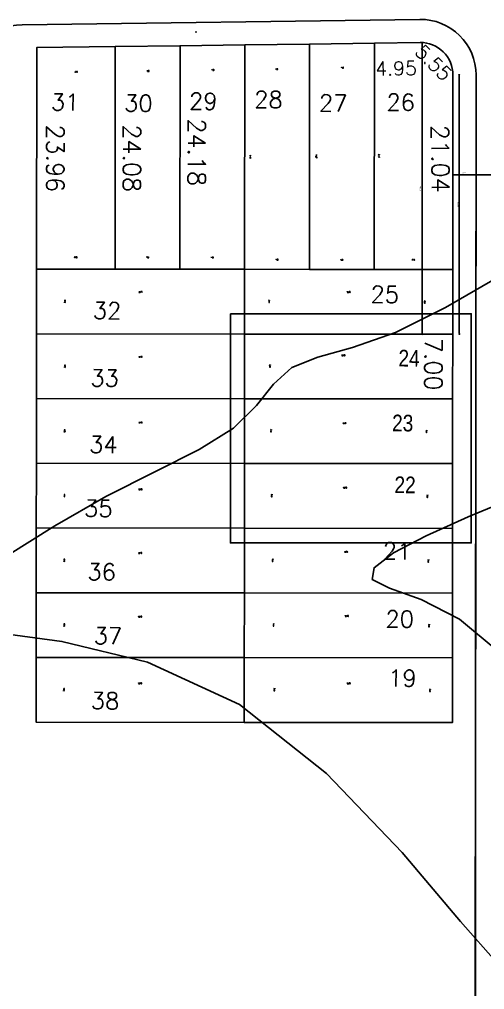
# Model space of a CAD drawing. Header units: millimetres. Extents: x -6300 to 1991, y -4770 to 4545.
# Drawn here: x 1791.9 to 1842.2, y 25.4 to 130.4 of the extents above; entities that cross this region are included whole.
import ezdxf
from ezdxf.enums import TextEntityAlignment as Align

# ---------------------------------------------------------------- set-up
doc = ezdxf.new("R2010")
doc.units = ezdxf.units.MM
doc.header["$LTSCALE"] = 20
doc.header["$MEASUREMENT"] = 0
doc.linetypes.add('CONTINUO', pattern=[0])
doc.layers.get('DEFPOINTS').update_dxf_attribs({"linetype": 'CONTINUOUS'})
for name, color, linetype in [('AGT CI', 252, 'CONTINUOUS'), ('Calçada', 1, 'CONTINUOUS'), ('COTA', 7, 'CONTINUOUS'), ('Lotes', 2, 'CONTINUOUS'), ('Numero de lotes', 5, 'CONTINUOUS'), ('WAYPOINTS2', 7, 'CONTINUOUS')]:
    doc.layers.add(name, color=color, linetype=linetype)
doc.layers.add('E-Pen-C', color=4, linetype='CONTINUOUS', lineweight=15)
doc.layers.add('E-Pen-G', color=3, linetype='CONTINUOUS', lineweight=30)
doc.styles.add('arcad1', font='romans.shx')
doc.styles.add('F2', font='ARIALN.TTF')
doc.styles.add('ROMANS', font='romans.shx', dxfattribs={"height": 0.1})
doc.dimstyles.new('BOLA100', dxfattribs={"dimscale": 0, "dimtxt": 1.9, "dimasz": 0.18, "dimexe": 0.18, "dimexo": 0.063, "dimgap": 0, "dimtad": 1, "dimzin": 4, "dimdsep": 46, "dimtxsty": 'ROMANS', "dimcen": 0.09, "dimse1": 1, "dimse2": 1, "dimsd1": 1, "dimsd2": 1, "dimclrt": 256, "dimaunit": 1, "dimadec": 4, "dimazin": 0, "dimtfac": 1.2, "dimtix": 1, "dimtmove": 2, "dimatfit": 3, "dimfxl": 1, "dimtvp": 2, "dimtolj": 1, "dimtzin": 4, "dimarcsym": 0})
doc.dimstyles.new('DIMENSION-1', dxfattribs={"dimtxt": 0.145, "dimasz": 0.07, "dimexe": 1, "dimexo": 0, "dimgap": 0.12, "dimtad": 1, "dimzin": 7, "dimdsep": 46, "dimtxsty": 'F2', "dimblk1": 'TRACO', "dimblk2": 'TRACO', "dimsah": 1, "dimcen": 1, "dimse1": 1, "dimse2": 1, "dimclrd": 4, "dimclre": 256, "dimclrt": 4, "dimadec": 8, "dimazin": 0, "dimtfac": 1, "dimtix": 1, "dimtmove": 2, "dimatfit": 3, "dimldrblk": 'TRACO', "dimfxl": 1, "dimtolj": 1, "dimtzin": 0, "dimarcsym": 0})

# ---------------------------------------------------------------- blocks, each defined once
blk = doc.blocks.new('*D228')
at = {"layer": 'DEFPOINTS', "color": 0}
for p in [(1823.29, 127.72), (1830.29, 127.72), (1830.33, 125.15)]:
    blk.add_point(p, dxfattribs=at)
at = {"layer": 'COTA', "insert": (1826.83, 125.16), "char_height": 0.1, "attachment_point": 5, "rotation": 0.7653, "style": 'ROMANS'}
blk.add_mtext('\\A1;7.00', dxfattribs=at)
blk = doc.blocks.new('*D229')
at = {"layer": 'DEFPOINTS', "color": 0}
for p in [(1816.19, 128.1), (1823.19, 128.1), (1823.23, 125)]:
    blk.add_point(p, dxfattribs=at)
at = {"layer": 'COTA', "insert": (1819.73, 125), "char_height": 0.1, "attachment_point": 5, "rotation": 0.7653, "style": 'ROMANS'}
blk.add_mtext('\\A1;7.00', dxfattribs=at)
blk = doc.blocks.new('*D230')
at = {"layer": 'DEFPOINTS', "color": 0}
for p in [(1814, 127.62), (1813.98, 103.34), (1816.98, 103.38)]:
    blk.add_point(p, dxfattribs=at)
at = {"layer": 'COTA', "insert": (1816.87, 115.52), "char_height": 0.1, "attachment_point": 5, "rotation": 270.7653, "style": 'ROMANS'}
blk.add_mtext('\\A1;24.27', dxfattribs=at)
blk = doc.blocks.new('*D231')
at = {"layer": 'DEFPOINTS', "color": 0}
for p in [(1821, 127.71), (1820.98, 103.34), (1824.13, 103.38)]:
    blk.add_point(p, dxfattribs=at)
at = {"layer": 'COTA', "insert": (1824.02, 115.57), "char_height": 0.1, "attachment_point": 5, "rotation": 270.7653, "style": 'ROMANS'}
blk.add_mtext('\\A1;24.37', dxfattribs=at)
blk = doc.blocks.new('*D232')
at = {"layer": 'DEFPOINTS', "color": 0}
for p in [(1828, 127.81), (1827.98, 103.33), (1830.91, 103.37)]:
    blk.add_point(p, dxfattribs=at)
at = {"layer": 'COTA', "insert": (1830.8, 115.61), "char_height": 0.1, "attachment_point": 5, "rotation": 270.7653, "style": 'ROMANS'}
blk.add_mtext('\\A1;24.47', dxfattribs=at)
blk = doc.blocks.new('*D233')
at = {"layer": 'DEFPOINTS', "color": 0}
for p in [(1836.59, 103.32), (1835.74, 96.31), (1836.59, 96.32)]:
    blk.add_point(p, dxfattribs=at)
at = {"layer": 'COTA', "insert": (1835.74, 99.81), "char_height": 0.1, "attachment_point": 5, "rotation": 270.7653, "style": 'ROMANS'}
blk.add_mtext('\\A1;7.00', dxfattribs=at)
blk = doc.blocks.new('*D234')
at = {"layer": 'DEFPOINTS', "color": 0}
for p in [(1836.58, 89.32), (1835.93, 82.32), (1836.57, 82.32)]:
    blk.add_point(p, dxfattribs=at)
at = {"layer": 'COTA', "insert": (1835.93, 85.82), "char_height": 0.1, "attachment_point": 5, "rotation": 270.7653, "style": 'ROMANS'}
blk.add_mtext('\\A1;7.00', dxfattribs=at)
blk = doc.blocks.new('*D235')
at = {"layer": 'DEFPOINTS', "color": 0}
for p in [(1836.57, 82.32), (1836.02, 75.32), (1836.57, 75.32)]:
    blk.add_point(p, dxfattribs=at)
at = {"layer": 'COTA', "insert": (1836.02, 78.82), "char_height": 0.1, "attachment_point": 5, "rotation": 270.7653, "style": 'ROMANS'}
blk.add_mtext('\\A1;7.00', dxfattribs=at)
blk = doc.blocks.new('*D236')
at = {"layer": 'DEFPOINTS', "color": 0}
for p in [(1836.57, 75.32), (1836.11, 68.32), (1836.56, 68.32)]:
    blk.add_point(p, dxfattribs=at)
at = {"layer": 'COTA', "insert": (1836.12, 71.82), "char_height": 0.1, "attachment_point": 5, "rotation": 270.7653, "style": 'ROMANS'}
blk.add_mtext('\\A1;7.00', dxfattribs=at)
blk = doc.blocks.new('*D237')
at = {"layer": 'DEFPOINTS', "color": 0}
for p in [(1836.56, 68.32), (1836.21, 61.32), (1836.55, 61.32)]:
    blk.add_point(p, dxfattribs=at)
at = {"layer": 'COTA', "insert": (1836.21, 64.82), "char_height": 0.1, "attachment_point": 5, "rotation": 270.7653, "style": 'ROMANS'}
blk.add_mtext('\\A1;7.00', dxfattribs=at)
blk = doc.blocks.new('*D238')
at = {"layer": 'DEFPOINTS', "color": 0}
for p in [(1836.55, 61.32), (1836.3, 54.32), (1836.55, 54.32)]:
    blk.add_point(p, dxfattribs=at)
at = {"layer": 'COTA', "insert": (1836.3, 57.82), "char_height": 0.1, "attachment_point": 5, "rotation": 270.7653, "style": 'ROMANS'}
blk.add_mtext('\\A1;7.00', dxfattribs=at)
blk = doc.blocks.new('*D239')
at = {"layer": 'DEFPOINTS', "color": 0}
for p in [(1816.23, 61.25), (1838.73, 61.23), (1838.77, 58.67)]:
    blk.add_point(p, dxfattribs=at)
at = {"layer": 'COTA', "insert": (1827.52, 58.57), "char_height": 0.1, "attachment_point": 5, "rotation": 0.7653, "style": 'ROMANS'}
blk.add_mtext('\\A1;22.50', dxfattribs=at)
blk = doc.blocks.new('*D240')
at = {"layer": 'DEFPOINTS', "color": 0}
for p in [(1816.04, 68.53), (1838.54, 68.51), (1838.57, 65.95)]:
    blk.add_point(p, dxfattribs=at)
at = {"layer": 'COTA', "insert": (1827.32, 65.85), "char_height": 0.1, "attachment_point": 5, "rotation": 0.7653, "style": 'ROMANS'}
blk.add_mtext('\\A1;22.50', dxfattribs=at)
blk = doc.blocks.new('*D241')
at = {"layer": 'DEFPOINTS', "color": 0}
for p in [(1815.95, 75.48), (1838.45, 75.46), (1838.48, 72.9)]:
    blk.add_point(p, dxfattribs=at)
at = {"layer": 'COTA', "insert": (1827.23, 72.8), "char_height": 0.1, "attachment_point": 5, "rotation": 0.7653, "style": 'ROMANS'}
blk.add_mtext('\\A1;22.50', dxfattribs=at)
blk = doc.blocks.new('*D242')
at = {"layer": 'DEFPOINTS', "color": 0}
for p in [(1815.85, 82.41), (1838.35, 82.39), (1838.39, 79.83)]:
    blk.add_point(p, dxfattribs=at)
at = {"layer": 'COTA', "insert": (1827.14, 79.73), "char_height": 0.1, "attachment_point": 5, "rotation": 0.7653, "style": 'ROMANS'}
blk.add_mtext('\\A1;22.50', dxfattribs=at)
blk = doc.blocks.new('*D243')
at = {"layer": 'DEFPOINTS', "color": 0}
for p in [(1815.76, 89.38), (1838.26, 89.36), (1838.29, 86.81)]:
    blk.add_point(p, dxfattribs=at)
at = {"layer": 'COTA', "insert": (1827.05, 86.71), "char_height": 0.1, "attachment_point": 5, "rotation": 0.7653, "style": 'ROMANS'}
blk.add_mtext('\\A1;22.50', dxfattribs=at)
blk = doc.blocks.new('*D244')
at = {"layer": 'DEFPOINTS', "color": 0}
for p in [(1815.66, 96.73), (1838.16, 96.71), (1838.2, 94.15)]:
    blk.add_point(p, dxfattribs=at)
at = {"layer": 'COTA', "insert": (1826.95, 94.05), "char_height": 0.1, "attachment_point": 5, "rotation": 0.7653, "style": 'ROMANS'}
blk.add_mtext('\\A1;22.50', dxfattribs=at)
blk = doc.blocks.new('*D254')
at = {"layer": 'DEFPOINTS', "color": 0}
for p in [(1816.27, 103.35), (1816.27, 96.35), (1818.92, 96.39)]:
    blk.add_point(p, dxfattribs=at)
at = {"layer": 'COTA', "insert": (1818.92, 99.89), "char_height": 0.1, "attachment_point": 5, "rotation": 270.7653, "style": 'ROMANS'}
blk.add_mtext('\\A1;7.00', dxfattribs=at)
blk = doc.blocks.new('*D255')
at = {"layer": 'DEFPOINTS', "color": 0}
for p in [(1816.27, 96.35), (1816.26, 89.35), (1819.01, 89.39)]:
    blk.add_point(p, dxfattribs=at)
at = {"layer": 'COTA', "insert": (1819.01, 92.89), "char_height": 0.1, "attachment_point": 5, "rotation": 270.7653, "style": 'ROMANS'}
blk.add_mtext('\\A1;7.00', dxfattribs=at)
blk = doc.blocks.new('*D256')
at = {"layer": 'DEFPOINTS', "color": 0}
for p in [(1816.26, 89.35), (1816.25, 82.35), (1819.1, 82.39)]:
    blk.add_point(p, dxfattribs=at)
at = {"layer": 'COTA', "insert": (1819.11, 85.89), "char_height": 0.1, "attachment_point": 5, "rotation": 270.7653, "style": 'ROMANS'}
blk.add_mtext('\\A1;7.00', dxfattribs=at)
blk = doc.blocks.new('*D257')
at = {"layer": 'DEFPOINTS', "color": 0}
for p in [(1816.25, 82.35), (1816.25, 75.35), (1819.2, 75.39)]:
    blk.add_point(p, dxfattribs=at)
at = {"layer": 'COTA', "insert": (1819.2, 78.89), "char_height": 0.1, "attachment_point": 5, "rotation": 270.7653, "style": 'ROMANS'}
blk.add_mtext('\\A1;7.00', dxfattribs=at)
blk = doc.blocks.new('*D258')
at = {"layer": 'DEFPOINTS', "color": 0}
for p in [(1816.25, 75.35), (1816.24, 68.35), (1819.29, 68.39)]:
    blk.add_point(p, dxfattribs=at)
at = {"layer": 'COTA', "insert": (1819.29, 71.89), "char_height": 0.1, "attachment_point": 5, "rotation": 270.7653, "style": 'ROMANS'}
blk.add_mtext('\\A1;7.00', dxfattribs=at)
blk = doc.blocks.new('*D259')
at = {"layer": 'DEFPOINTS', "color": 0}
for p in [(1816.24, 68.35), (1816.23, 61.35), (1819.38, 61.4)]:
    blk.add_point(p, dxfattribs=at)
at = {"layer": 'COTA', "insert": (1819.39, 64.9), "char_height": 0.1, "attachment_point": 5, "rotation": 270.7653, "style": 'ROMANS'}
blk.add_mtext('\\A1;7.00', dxfattribs=at)
blk = doc.blocks.new('*D260')
at = {"layer": 'DEFPOINTS', "color": 0}
for p in [(1816.23, 61.35), (1816.23, 54.35), (1819.48, 54.4)]:
    blk.add_point(p, dxfattribs=at)
at = {"layer": 'COTA', "insert": (1819.48, 57.9), "char_height": 0.1, "attachment_point": 5, "rotation": 270.7653, "style": 'ROMANS'}
blk.add_mtext('\\A1;7.00', dxfattribs=at)
blk = doc.blocks.new('*D280')
at = {"layer": 'DEFPOINTS', "color": 0}
for p in [(1823.27, 104.34), (1816.27, 103.35), (1823.27, 103.35)]:
    blk.add_point(p, dxfattribs=at)
at = {"layer": 'COTA', "insert": (1819.77, 104.39), "char_height": 0.1, "attachment_point": 5, "rotation": 359.95, "style": 'ROMANS'}
blk.add_mtext('\\A1;7.00', dxfattribs=at)
blk = doc.blocks.new('*D281')
at = {"layer": 'DEFPOINTS', "color": 0}
for p in [(1830.27, 104.33), (1823.27, 103.35), (1830.27, 103.34)]:
    blk.add_point(p, dxfattribs=at)
at = {"layer": 'COTA', "insert": (1826.77, 104.38), "char_height": 0.1, "attachment_point": 5, "rotation": 359.95, "style": 'ROMANS'}
blk.add_mtext('\\A1;7.00', dxfattribs=at)
blk = doc.blocks.new('*D282')
at = {"layer": 'DEFPOINTS', "color": 0}
for p in [(1838.77, 104.32), (1830.27, 103.34), (1838.77, 103.33)]:
    blk.add_point(p, dxfattribs=at)
at = {"layer": 'COTA', "insert": (1834.52, 104.38), "char_height": 0.1, "attachment_point": 5, "rotation": 359.95, "style": 'ROMANS'}
blk.add_mtext('\\A1;8.50', dxfattribs=at)
blk = doc.blocks.new('*D302')
at = {"layer": 'DEFPOINTS', "color": 0}
for p in [(1802.27, 104.59), (1793.77, 103.37), (1802.27, 103.37)]:
    blk.add_point(p, dxfattribs=at)
at = {"layer": 'COTA', "insert": (1798.02, 104.64), "char_height": 0.1, "attachment_point": 5, "rotation": 359.95, "style": 'ROMANS'}
blk.add_mtext('\\A1;8.50', dxfattribs=at)
blk = doc.blocks.new('*D303')
at = {"layer": 'DEFPOINTS', "color": 0}
for p in [(1793.77, 103.37), (1816.27, 103.35), (1816.27, 100.85)]:
    blk.add_point(p, dxfattribs=at)
at = {"layer": 'COTA', "insert": (1805.02, 100.91), "char_height": 0.1, "attachment_point": 5, "rotation": 359.95, "style": 'ROMANS'}
blk.add_mtext('\\A1;22.50', dxfattribs=at)
blk = doc.blocks.new('*D304')
at = {"layer": 'DEFPOINTS', "color": 0}
for p in [(1793.77, 96.37), (1816.27, 96.35), (1816.26, 93.83)]:
    blk.add_point(p, dxfattribs=at)
at = {"layer": 'COTA', "insert": (1805.01, 93.89), "char_height": 0.1, "attachment_point": 5, "rotation": 359.95, "style": 'ROMANS'}
blk.add_mtext('\\A1;22.50', dxfattribs=at)
blk = doc.blocks.new('*D305')
at = {"layer": 'DEFPOINTS', "color": 0}
for p in [(1793.79, 127.33), (1802.29, 127.44), (1802.33, 124.72)]:
    blk.add_point(p, dxfattribs=at)
at = {"layer": 'COTA', "insert": (1798.08, 124.71), "char_height": 0.1, "attachment_point": 5, "rotation": 0.7653, "style": 'ROMANS'}
blk.add_mtext('\\A1;8.50', dxfattribs=at)
blk = doc.blocks.new('*D306')
at = {"layer": 'DEFPOINTS', "color": 0}
for p in [(1793.76, 89.37), (1816.26, 89.35), (1816.26, 86.72)]:
    blk.add_point(p, dxfattribs=at)
at = {"layer": 'COTA', "insert": (1805.01, 86.78), "char_height": 0.1, "attachment_point": 5, "rotation": 359.95, "style": 'ROMANS'}
blk.add_mtext('\\A1;22.50', dxfattribs=at)
blk = doc.blocks.new('*D307')
at = {"layer": 'DEFPOINTS', "color": 0}
for p in [(1793.75, 82.37), (1816.25, 82.35), (1816.25, 79.49)]:
    blk.add_point(p, dxfattribs=at)
at = {"layer": 'COTA', "insert": (1805, 79.55), "char_height": 0.1, "attachment_point": 5, "rotation": 359.95, "style": 'ROMANS'}
blk.add_mtext('\\A1;22.50', dxfattribs=at)
blk = doc.blocks.new('*D308')
at = {"layer": 'DEFPOINTS', "color": 0}
for p in [(1793.75, 75.37), (1816.25, 75.35), (1816.24, 72.62)]:
    blk.add_point(p, dxfattribs=at)
at = {"layer": 'COTA', "insert": (1804.99, 72.68), "char_height": 0.1, "attachment_point": 5, "rotation": 359.95, "style": 'ROMANS'}
blk.add_mtext('\\A1;22.50', dxfattribs=at)
blk = doc.blocks.new('*D309')
at = {"layer": 'DEFPOINTS', "color": 0}
for p in [(1793.74, 68.37), (1816.24, 68.35), (1816.24, 65.73)]:
    blk.add_point(p, dxfattribs=at)
at = {"layer": 'COTA', "insert": (1804.99, 65.79), "char_height": 0.1, "attachment_point": 5, "rotation": 359.95, "style": 'ROMANS'}
blk.add_mtext('\\A1;22.50', dxfattribs=at)
blk = doc.blocks.new('*D310')
at = {"layer": 'DEFPOINTS', "color": 0}
for p in [(1793.73, 61.37), (1816.23, 61.35), (1816.23, 58.52)]:
    blk.add_point(p, dxfattribs=at)
at = {"layer": 'COTA', "insert": (1804.98, 58.58), "char_height": 0.1, "attachment_point": 5, "rotation": 359.95, "style": 'ROMANS'}
blk.add_mtext('\\A1;22.50', dxfattribs=at)
blk = doc.blocks.new('*D311')
at = {"layer": 'DEFPOINTS', "color": 0}
for p in [(1793.73, 61.37), (1796.81, 61.37), (1793.73, 54.37)]:
    blk.add_point(p, dxfattribs=at)
at = {"layer": 'COTA', "insert": (1796.75, 57.87), "char_height": 0.1, "attachment_point": 5, "rotation": 89.8603, "style": 'ROMANS'}
blk.add_mtext('\\A1;7.00', dxfattribs=at)
blk = doc.blocks.new('*D312')
at = {"layer": 'DEFPOINTS', "color": 0}
for p in [(1793.74, 68.37), (1796.83, 68.37), (1793.73, 61.37)]:
    blk.add_point(p, dxfattribs=at)
at = {"layer": 'COTA', "insert": (1796.77, 64.87), "char_height": 0.1, "attachment_point": 5, "rotation": 89.8603, "style": 'ROMANS'}
blk.add_mtext('\\A1;7.00', dxfattribs=at)
blk = doc.blocks.new('*D313')
at = {"layer": 'DEFPOINTS', "color": 0}
for p in [(1793.75, 75.37), (1796.84, 75.37), (1793.74, 68.37)]:
    blk.add_point(p, dxfattribs=at)
at = {"layer": 'COTA', "insert": (1796.78, 71.87), "char_height": 0.1, "attachment_point": 5, "rotation": 89.8603, "style": 'ROMANS'}
blk.add_mtext('\\A1;7.00', dxfattribs=at)
blk = doc.blocks.new('*D314')
at = {"layer": 'DEFPOINTS', "color": 0}
for p in [(1793.75, 82.37), (1796.86, 82.37), (1793.75, 75.37)]:
    blk.add_point(p, dxfattribs=at)
at = {"layer": 'COTA', "insert": (1796.8, 78.87), "char_height": 0.1, "attachment_point": 5, "rotation": 89.8603, "style": 'ROMANS'}
blk.add_mtext('\\A1;7.00', dxfattribs=at)
blk = doc.blocks.new('*D315')
at = {"layer": 'DEFPOINTS', "color": 0}
for p in [(1793.76, 89.37), (1796.88, 89.37), (1793.75, 82.37)]:
    blk.add_point(p, dxfattribs=at)
at = {"layer": 'COTA', "insert": (1796.82, 85.87), "char_height": 0.1, "attachment_point": 5, "rotation": 89.8603, "style": 'ROMANS'}
blk.add_mtext('\\A1;7.00', dxfattribs=at)
blk = doc.blocks.new('*D316')
at = {"layer": 'DEFPOINTS', "color": 0}
for p in [(1793.77, 96.37), (1796.89, 96.37), (1793.76, 89.37)]:
    blk.add_point(p, dxfattribs=at)
at = {"layer": 'COTA', "insert": (1796.84, 92.87), "char_height": 0.1, "attachment_point": 5, "rotation": 89.8603, "style": 'ROMANS'}
blk.add_mtext('\\A1;7.00', dxfattribs=at)
blk = doc.blocks.new('*D317')
at = {"layer": 'DEFPOINTS', "color": 0}
for p in [(1793.77, 103.37), (1796.91, 103.37), (1793.77, 96.37)]:
    blk.add_point(p, dxfattribs=at)
at = {"layer": 'COTA', "insert": (1796.85, 99.87), "char_height": 0.1, "attachment_point": 5, "rotation": 89.8603, "style": 'ROMANS'}
blk.add_mtext('\\A1;7.00', dxfattribs=at)
blk = doc.blocks.new('*D318')
at = {"layer": 'DEFPOINTS', "color": 0}
for p in [(1809.27, 104.58), (1802.27, 103.37), (1809.27, 103.36)]:
    blk.add_point(p, dxfattribs=at)
at = {"layer": 'COTA', "insert": (1805.77, 104.64), "char_height": 0.1, "attachment_point": 5, "rotation": 359.95, "style": 'ROMANS'}
blk.add_mtext('\\A1;7.00', dxfattribs=at)
blk = doc.blocks.new('*D319')
at = {"layer": 'DEFPOINTS', "color": 0}
for p in [(1816.27, 104.58), (1809.27, 103.36), (1816.27, 103.35)]:
    blk.add_point(p, dxfattribs=at)
at = {"layer": 'COTA', "insert": (1812.77, 104.63), "char_height": 0.1, "attachment_point": 5, "rotation": 359.95, "style": 'ROMANS'}
blk.add_mtext('\\A1;7.00', dxfattribs=at)
blk = doc.blocks.new('*D320')
at = {"layer": 'DEFPOINTS', "color": 0}
for p in [(1802.29, 127.44), (1809.29, 127.54), (1809.33, 124.81)]:
    blk.add_point(p, dxfattribs=at)
at = {"layer": 'COTA', "insert": (1805.83, 124.81), "char_height": 0.1, "attachment_point": 5, "rotation": 0.7653, "style": 'ROMANS'}
blk.add_mtext('\\A1;7.00', dxfattribs=at)
blk = doc.blocks.new('*D321')
at = {"layer": 'DEFPOINTS', "color": 0}
for p in [(1809.29, 127.54), (1816.29, 127.63), (1816.33, 124.9)]:
    blk.add_point(p, dxfattribs=at)
at = {"layer": 'COTA', "insert": (1812.83, 124.91), "char_height": 0.1, "attachment_point": 5, "rotation": 0.7653, "style": 'ROMANS'}
blk.add_mtext('\\A1;7.00', dxfattribs=at)
blk = doc.blocks.new('*D327')
at = {"layer": 'DEFPOINTS', "color": 0}
for p in [(1816.27, 103.35, 51.85), (1838.77, 103.33, 51.85), (1838.77, 100.83)]:
    blk.add_point(p, dxfattribs=at)
at = {"layer": 'COTA', "insert": (1827.52, 100.89), "char_height": 0.1, "attachment_point": 5, "rotation": 359.95, "style": 'ROMANS'}
blk.add_mtext('\\A1;22.50', dxfattribs=at)
blk = doc.blocks.new('TRACO')
at = {"layer": 'E-Pen-C'}
for p, q in [((-1, 0), (1, 0)), ((0, 1), (0, -1))]:
    blk.add_line(p, q, dxfattribs=at)
at = {"layer": 'E-Pen-G'}
blk.add_line((-0.4, -0.4), (0.4, 0.4), dxfattribs=at)
blk = doc.blocks.new('*D335')
at = {"layer": 'COTA', "color": 4, "linetype": 'Continuous', "lineweight": -2}
blk.add_line((1839.48, 96.4), (1839.48, 124.31), dxfattribs=at)
at = {"layer": 'DEFPOINTS', "color": 0, "linetype": 'Continuous'}
for p in [(1838.79, 124.38), (1839.48, 124.38), (1838.77, 96.33)]:
    blk.add_point(p, dxfattribs=at)
at = {"layer": 'COTA', "color": 4, "linetype": 'Continuous', "lineweight": -2, "xscale": 0.07, "yscale": 0.07, "zscale": 0.07}
for p, rotation in [((1839.48, 124.38), 90), ((1839.48, 96.33), 270)]:
    blk.add_blockref('TRACO', p, dxfattribs=dict(at, rotation=rotation))
at = {"layer": 'COTA', "color": 4, "linetype": 'Continuous', "insert": (1839.29, 110.36), "char_height": 0.145, "attachment_point": 5, "rotation": 90, "style": 'F2'}
blk.add_mtext('\\A1;28.05', dxfattribs=at)
blk = doc.blocks.new('*D336')
at = {"layer": 'COTA', "color": 4, "linetype": 'Continuous', "lineweight": -2}
blk.add_line((1835.47, 96.4), (1835.47, 127.76), dxfattribs=at)
at = {"layer": 'DEFPOINTS', "color": 0, "linetype": 'Continuous'}
for p in [(1835.47, 127.83), (1835.59, 127.83), (1838.77, 96.33)]:
    blk.add_point(p, dxfattribs=at)
at = {"layer": 'COTA', "color": 4, "linetype": 'Continuous', "lineweight": -2, "xscale": 0.07, "yscale": 0.07, "zscale": 0.07}
for p, rotation in [((1835.47, 127.83), 90), ((1835.47, 96.33), 270)]:
    blk.add_blockref('TRACO', p, dxfattribs=dict(at, rotation=rotation))
at = {"layer": 'COTA', "color": 4, "linetype": 'Continuous', "insert": (1835.27, 112.08), "char_height": 0.145, "attachment_point": 5, "rotation": 90, "style": 'F2'}
blk.add_mtext('\\A1;31.50', dxfattribs=at)
blk = doc.blocks.new('*D337')
at = {"layer": 'COTA', "color": 4, "linetype": 'Continuous', "lineweight": -2}
blk.add_line((1838.85, 113.56), (1841.21, 113.56), dxfattribs=at)
at = {"layer": 'DEFPOINTS', "color": 0, "linetype": 'Continuous'}
for p in [(1838.78, 114.48), (1841.28, 114.48), (1841.28, 113.56)]:
    blk.add_point(p, dxfattribs=at)
at = {"layer": 'COTA', "color": 4, "linetype": 'Continuous', "lineweight": -2, "xscale": 0.07, "yscale": 0.07, "zscale": 0.07, "rotation": 180}
blk.add_blockref('TRACO', (1838.78, 113.56), dxfattribs=at)
at = {"layer": 'COTA', "color": 4, "linetype": 'Continuous', "lineweight": -2, "xscale": 0.07, "yscale": 0.07, "zscale": 0.07}
blk.add_blockref('TRACO', (1841.28, 113.56), dxfattribs=at)
at = {"layer": 'COTA', "color": 4, "linetype": 'Continuous', "insert": (1840.03, 113.76), "char_height": 0.145, "attachment_point": 5, "style": 'F2'}
blk.add_mtext('\\A1;2.50', dxfattribs=at)
blk = doc.blocks.new('*D338')
at = {"layer": 'COTA', "color": 4, "linetype": 'Continuous', "lineweight": -2}
blk.add_line((1841.35, 113.56), (1848.41, 113.56), dxfattribs=at)
at = {"layer": 'DEFPOINTS', "color": 0, "linetype": 'Continuous'}
for p in [(1841.28, 114.48), (1848.48, 113.56), (1848.48, 113.38)]:
    blk.add_point(p, dxfattribs=at)
at = {"layer": 'COTA', "color": 4, "linetype": 'Continuous', "lineweight": -2, "xscale": 0.07, "yscale": 0.07, "zscale": 0.07, "rotation": 180}
blk.add_blockref('TRACO', (1841.28, 113.56), dxfattribs=at)
at = {"layer": 'COTA', "color": 4, "linetype": 'Continuous', "lineweight": -2, "xscale": 0.07, "yscale": 0.07, "zscale": 0.07}
blk.add_blockref('TRACO', (1848.48, 113.56), dxfattribs=at)
at = {"layer": 'COTA', "color": 4, "linetype": 'Continuous', "insert": (1844.88, 113.76), "char_height": 0.145, "attachment_point": 5, "style": 'F2'}
blk.add_mtext('\\A1;7.20', dxfattribs=at)

msp = doc.modelspace()

# ---------------------------------------------------------------- linework, layer by layer
at = {"layer": 'AGT CI', "color": 7}
for points in [[(1843.531, 102.428), (1837.992, 99.218), (1832.574, 96.52), (1827.927, 94.891), (1824.193, 93.865), (1821.389, 92.72), (1819.395, 90.914), (1817.554, 88.62), (1815.075, 86.189), (1811.366, 83.869), (1806.632, 81.493), (1801.277, 78.79), (1795.745, 75.622), (1790.65, 72.385)], [(1845.485, 78.668), (1840.426, 76.579), (1835.886, 74.543), (1832.351, 72.677), (1830.261, 71.072), (1830.049, 69.815), (1831.942, 68.861), (1835.354, 67.655), (1839.5, 65.512), (1843.794, 61.946)], [(1789.3, 64.077), (1796.52, 63.107), (1805.775, 60.856), (1815.721, 56.265), (1825.138, 48.83), (1833.303, 40.257), (1839.616, 32.806), (1843.693, 28.182)]]:
    msp.add_lwpolyline(points, dxfattribs=at)
at = {"layer": 'Calçada', "color": 7, "lineweight": -3}
for p, q in [((1835.209, 130.383), (1792.209, 129.809)), ((1835.209, 130.383), (1792.209, 129.809)), ((1841.181, 0.063), (1841.29, 124.378)), ((1841.181, 0.063), (1841.29, 124.378))]:
    msp.add_line(p, q, dxfattribs=at)
msp.add_lwpolyline([(1841.29, 124.378, 0.4183874), (1835.209, 130.383), (1792.209, 129.809, 0.410052), (1786.289, 123.814), (1786.205, 27.033, -0.1656015), (1783.704, 19.711), (1751.034, -22.618, 0.4142136), (1752.117, -31.034), (1790.116, -60.361, 0.4142136), (1798.532, -59.278), (1838.681, -7.259, 0.1656015), (1841.181, 0.063)], format="xyb", close=True, dxfattribs=at)
msp.add_lwpolyline([(1841.29, 124.378, 0.4183874), (1835.209, 130.383), (1792.209, 129.809, 0.410052), (1786.289, 123.814), (1786.205, 27.033, -0.1656015), (1783.704, 19.711), (1751.034, -22.618, 0.4142136), (1752.117, -31.034), (1790.116, -60.361, 0.4142136), (1798.532, -59.278), (1838.681, -7.259, 0.1656015), (1841.181, 0.063)], format="xyb", close=True, dxfattribs=at)
at = {"layer": 'COTA', "color": 1, "linetype": 'Continuous'}
msp.add_lwpolyline([(1814.739, 98.544), (1840.779, 98.544), (1840.779, 73.765), (1814.739, 73.765)], close=True, dxfattribs=at)
at = {"layer": 'Lotes', "color": 7, "linetype": 'CONTINUO', "lineweight": -3}
for p, q in [((1793.792, 127.329), (1802.292, 127.443)), ((1802.292, 127.443), (1802.271, 103.365)), ((1802.271, 103.365), (1802.292, 127.443)), ((1809.292, 127.536), (1802.292, 127.443)), ((1809.271, 103.359), (1809.292, 127.536)), ((1809.292, 127.536), (1809.271, 103.359)), ((1816.292, 127.63), (1809.292, 127.536)), ((1816.271, 103.353), (1816.292, 127.63)), ((1816.292, 127.63), (1816.271, 103.353)), ((1823.293, 127.723), (1816.292, 127.63)), ((1823.271, 103.347), (1823.293, 127.723)), ((1823.293, 127.723), (1823.271, 103.347)), ((1830.293, 127.817), (1823.293, 127.723)), ((1830.271, 103.341), (1830.293, 127.817)), ((1830.293, 127.817), (1830.271, 103.341)), ((1835.243, 127.883), (1830.293, 127.817)), ((1838.771, 103.333), (1838.79, 124.38)), ((1793.771, 103.373), (1802.271, 103.365)), ((1816.271, 103.353), (1793.771, 103.373)), ((1802.271, 103.365), (1809.271, 103.359)), ((1809.271, 103.359), (1816.271, 103.353)), ((1816.271, 103.353), (1816.265, 96.353)), ((1816.265, 96.353), (1816.271, 103.353)), ((1816.271, 103.353), (1823.271, 103.347)), ((1838.771, 103.333), (1816.271, 103.353)), ((1823.271, 103.347), (1830.271, 103.341)), ((1830.271, 103.341), (1838.771, 103.333)), ((1838.765, 96.333), (1838.771, 103.333)), ((1793.765, 96.373), (1816.265, 96.353)), ((1816.265, 96.353), (1793.765, 96.373)), ((1816.265, 96.353), (1816.259, 89.353)), ((1816.259, 89.353), (1816.265, 96.353)), ((1838.765, 96.333), (1816.265, 96.353)), ((1816.265, 96.353), (1838.765, 96.333)), ((1838.759, 89.333), (1838.765, 96.333)), ((1793.759, 89.373), (1816.259, 89.353)), ((1816.259, 89.353), (1793.759, 89.373)), ((1816.259, 89.353), (1816.253, 82.353)), ((1816.253, 82.353), (1816.259, 89.353)), ((1838.759, 89.333), (1816.259, 89.353)), ((1816.259, 89.353), (1838.759, 89.333)), ((1838.753, 82.333), (1838.759, 89.333)), ((1793.753, 82.373), (1816.253, 82.353)), ((1816.253, 82.353), (1793.753, 82.373)), ((1816.253, 82.353), (1816.247, 75.353)), ((1816.247, 75.353), (1816.253, 82.353)), ((1838.753, 82.333), (1816.253, 82.353)), ((1816.253, 82.353), (1838.753, 82.333)), ((1838.747, 75.333), (1838.753, 82.333)), ((1793.747, 75.373), (1816.247, 75.353)), ((1816.247, 75.353), (1793.747, 75.373)), ((1816.247, 75.353), (1816.241, 68.353)), ((1816.241, 68.353), (1816.247, 75.353)), ((1838.747, 75.333), (1816.247, 75.353)), ((1816.247, 75.353), (1838.747, 75.333)), ((1838.741, 68.333), (1838.747, 75.333)), ((1793.741, 68.373), (1816.241, 68.353)), ((1816.241, 68.353), (1793.741, 68.373)), ((1816.241, 68.353), (1816.235, 61.353)), ((1816.235, 61.353), (1816.241, 68.353)), ((1838.741, 68.333), (1816.241, 68.353)), ((1816.241, 68.353), (1838.741, 68.333)), ((1838.735, 61.333), (1838.741, 68.333)), ((1793.735, 61.373), (1816.235, 61.353)), ((1816.235, 61.353), (1793.735, 61.373)), ((1816.235, 61.353), (1816.228, 54.353)), ((1816.228, 54.353), (1816.235, 61.353)), ((1838.735, 61.333), (1816.235, 61.353)), ((1816.235, 61.353), (1838.735, 61.333)), ((1838.728, 54.333), (1838.735, 61.333))]:
    msp.add_line(p, q, dxfattribs=at)
at = {"layer": 'Lotes', "color": 7}
for p, q in [((1802.271, 103.365), (1802.292, 127.443)), ((1802.292, 127.443), (1802.271, 103.365)), ((1809.292, 127.536), (1802.292, 127.443)), ((1809.271, 103.359), (1809.292, 127.536)), ((1802.271, 103.365), (1793.771, 103.373)), ((1793.771, 103.373), (1802.271, 103.365)), ((1809.271, 103.359), (1802.271, 103.365)), ((1802.271, 103.365), (1809.271, 103.359)), ((1816.271, 103.353), (1809.271, 103.359)), ((1816.265, 96.353), (1816.271, 103.353)), ((1816.265, 96.353), (1793.765, 96.373)), ((1793.765, 96.373), (1816.265, 96.353)), ((1816.259, 89.353), (1816.265, 96.353)), ((1793.759, 89.373), (1816.259, 89.353)), ((1816.259, 89.353), (1793.759, 89.373)), ((1816.253, 82.353), (1816.259, 89.353)), ((1816.253, 82.353), (1793.753, 82.373)), ((1793.753, 82.373), (1816.253, 82.353)), ((1816.247, 75.353), (1816.253, 82.353)), ((1793.747, 75.373), (1816.247, 75.353)), ((1816.247, 75.353), (1793.747, 75.373)), ((1816.241, 68.353), (1816.247, 75.353)), ((1793.741, 68.373), (1816.241, 68.353)), ((1816.241, 68.353), (1793.741, 68.373)), ((1816.235, 61.353), (1816.241, 68.353)), ((1816.235, 61.353), (1793.735, 61.373)), ((1793.735, 61.373), (1816.235, 61.353)), ((1816.228, 54.353), (1816.235, 61.353))]:
    msp.add_line(p, q, dxfattribs=at)
at = {"layer": 'Lotes', "color": 7, "lineweight": -3}
for p, q in [((1802.271, 103.365), (1802.292, 127.443)), ((1809.271, 103.359), (1809.292, 127.536)), ((1823.271, 103.347), (1823.293, 127.723)), ((1830.271, 103.341), (1830.293, 127.817)), ((1793.771, 103.373), (1838.771, 103.333)), ((1793.765, 96.373), (1838.765, 96.333)), ((1793.759, 89.373), (1838.759, 89.333)), ((1793.753, 82.373), (1838.753, 82.333)), ((1793.747, 75.373), (1838.747, 75.333)), ((1793.741, 68.373), (1838.741, 68.333)), ((1793.735, 61.373), (1838.735, 61.333))]:
    msp.add_line(p, q, dxfattribs=at)
at = {"layer": 'Lotes', "color": 7}
for points in [[(1802.292, 127.443), (1793.792, 127.329), (1793.771, 103.373), (1802.271, 103.365)], [(1802.292, 127.443), (1793.792, 127.329), (1793.771, 103.373), (1802.271, 103.365)], [(1809.292, 127.536), (1802.292, 127.443), (1802.271, 103.365), (1809.271, 103.359)], [(1809.292, 127.536), (1802.292, 127.443), (1802.271, 103.365), (1809.271, 103.359)], [(1816.292, 127.63), (1809.292, 127.536), (1809.271, 103.359), (1816.271, 103.353)], [(1816.292, 127.63), (1809.292, 127.536), (1809.271, 103.359), (1816.271, 103.353)], [(1809.292, 127.536), (1809.271, 103.359), (1816.271, 103.353), (1816.292, 127.63)], [(1816.292, 127.63), (1816.271, 103.353), (1823.271, 103.347), (1823.293, 127.723)], [(1823.293, 127.723), (1823.271, 103.347), (1830.271, 103.341), (1830.293, 127.817)], [(1793.771, 103.373), (1793.765, 96.373), (1816.265, 96.353), (1816.271, 103.353)], [(1793.771, 103.373), (1793.765, 96.373), (1816.265, 96.353), (1816.271, 103.353)], [(1816.271, 103.353), (1816.265, 96.353), (1838.765, 96.333), (1838.771, 103.333), (1830.271, 103.341), (1823.271, 103.347)], [(1793.765, 96.373), (1793.759, 89.373), (1816.259, 89.353), (1816.265, 96.353)], [(1793.765, 96.373), (1793.759, 89.373), (1816.259, 89.353), (1816.265, 96.353)], [(1816.265, 96.353), (1816.259, 89.353), (1838.759, 89.333), (1838.765, 96.333)], [(1793.759, 89.373), (1793.753, 82.373), (1816.253, 82.353), (1816.259, 89.353)], [(1793.759, 89.373), (1793.753, 82.373), (1816.253, 82.353), (1816.259, 89.353)], [(1816.259, 89.353), (1816.253, 82.353), (1838.753, 82.333), (1838.759, 89.333)], [(1793.753, 82.373), (1793.747, 75.373), (1816.247, 75.353), (1816.253, 82.353)], [(1793.753, 82.373), (1793.747, 75.373), (1816.247, 75.353), (1816.253, 82.353)], [(1816.253, 82.353), (1816.247, 75.353), (1838.747, 75.333), (1838.753, 82.333)], [(1793.747, 75.373), (1793.741, 68.373), (1816.241, 68.353), (1816.247, 75.353)], [(1793.747, 75.373), (1793.741, 68.373), (1816.241, 68.353), (1816.247, 75.353)], [(1816.247, 75.353), (1816.241, 68.353), (1838.741, 68.333), (1838.747, 75.333)], [(1793.741, 68.373), (1793.735, 61.373), (1816.235, 61.353), (1816.241, 68.353)], [(1793.741, 68.373), (1793.735, 61.373), (1816.235, 61.353), (1816.241, 68.353)], [(1816.241, 68.353), (1816.235, 61.353), (1838.735, 61.333), (1838.741, 68.333)], [(1793.735, 61.373), (1793.729, 54.373), (1816.228, 54.353), (1816.235, 61.353)], [(1793.735, 61.373), (1793.729, 54.373), (1816.228, 54.353), (1816.235, 61.353)], [(1816.235, 61.353), (1816.228, 54.353), (1838.728, 54.333), (1838.735, 61.333)]]:
    msp.add_lwpolyline(points, close=True, dxfattribs=at)
msp.add_lwpolyline([(1830.293, 127.817), (1830.271, 103.341), (1838.771, 103.333), (1838.79, 124.38, 0.4183874), (1835.243, 127.883)], format="xyb", close=True, dxfattribs=at)
at = {"layer": 'Lotes', "color": 7, "linetype": 'CONTINUO', "lineweight": -3}
msp.add_arc((1835.29, 124.383), 3.5, 359.95, 90.76528, dxfattribs=at)
at = {"layer": 'WAYPOINTS2', "color": 7}
msp.add_point((1811, 129.037, 103.708), dxfattribs=at)

# ---------------------------------------------------------------- texts
at = {"layer": 'COTA', "color": 7, "attachment_point": 5, "style": 'ROMANS'}
for s, insert, char_height, rotation in [('\\A1;5.55', (1836.685, 125.695), 1.5, 315.35764), ('\\A1;5.55', (1836.685, 125.695, -51.854), 1.5, 315.35764), ('\\A1;4.95', (1832.641, 125.084), 1.5, 0.76528), ('\\A1;4.95', (1832.641, 125.084, -51.854), 1.5, 0.76528), ('\\A1;23.96', (1795.802, 115.357), 1.9, 269.86029), ('\\A1;24.08', (1804.082, 115.37), 1.9, 269.95), ('\\A1;24.18', (1811.098, 116.016), 1.9, 269.95), ('\\A1;21.04', (1837.427, 115.305), 1.9, 270.76528), ('\\A1;7.00', (1836.684, 93.095, -51.854), 1.9, 269.95)]:
    msp.add_mtext(s, dxfattribs=dict(at, insert=insert, char_height=char_height, rotation=rotation))
at = {"layer": 'Numero de lotes', "color": 7, "style": 'arcad1'}
for s, p in [('31', (1796.87, 121.434, 103.708)), ('30', (1804.794, 121.326, 103.708)), ('29', (1811.798, 121.522, 103.708)), ('28', (1818.851, 121.718, 103.708)), ('27', (1825.847, 121.331, 103.708)), ('26', (1833.142, 121.426, 103.708)), ('25', (1831.43, 100.636, 103.708)), ('32', (1801.401, 98.894, 103.708)), ('33', (1801.129, 91.583, 103.708)), ('34', (1801.004, 84.395, 103.708)), ('35', (1800.464, 77.49, 103.708)), ('21', (1832.745, 72.89, 103.708)), ('36', (1800.816, 70.631, 103.708)), ('20', (1833.033, 65.528, 103.708)), ('37', (1801.504, 63.708, 103.708)), ('19', (1833.333, 59.134, 103.708)), ('38', (1801.185, 56.688, 103.708))]:
    msp.add_text(s, height=1.8, rotation=359.22008, dxfattribs=at).set_placement(p, align=Align.MIDDLE_CENTER)
at = {"layer": 'Numero de lotes', "color": 1, "style": 'F2'}
for s, p in [('24', (1834.047, 93.734, 103.708)), ('23', (1833.361, 86.725, 103.708)), ('22', (1833.618, 80.042, 103.708))]:
    msp.add_text(s, height=1.8, rotation=359.22008, dxfattribs=at).set_placement(p, align=Align.MIDDLE_CENTER)

# ---------------------------------------------------------------- dimensions: what is measured, and where the dimension line sits
at = {"layer": 'COTA', "color": 7}
for base, p1, p2, angle, picture, middle in [((1823.233, 124.999), (1816.191, 128.102), (1823.191, 128.096), 0.76528, '*D229', (1819.733, 125.003)), ((1809.329, 124.81), (1802.292, 127.443), (1809.292, 127.536), 180.76528, '*D320', (1805.828, 124.813)), ((1816.329, 124.904), (1809.292, 127.536), (1816.292, 127.63), 180.76528, '*D321', (1812.828, 124.907)), ((1816.978, 103.383), (1813.997, 127.62), (1813.976, 103.343), 90.76528, '*D230', (1816.866, 115.52)), ((1824.135, 103.379), (1820.997, 127.714), (1820.976, 103.337), 90.76528, '*D231', (1824.022, 115.566)), ((1830.327, 125.153), (1823.293, 127.723), (1830.293, 127.717), 0.76528, '*D228', (1826.827, 125.157)), ((1830.911, 103.37), (1827.997, 127.807), (1827.976, 103.331), 90.76528, '*D232', (1830.797, 115.607)), ((1809.272, 104.583), (1802.271, 103.365), (1809.271, 103.359), 179.95, '*D318', (1805.772, 104.636)), ((1816.272, 104.577), (1809.271, 103.359), (1816.271, 103.353), 179.95, '*D319', (1812.772, 104.63)), ((1823.272, 104.338), (1816.271, 103.353), (1823.271, 103.347), 179.95, '*D280', (1819.772, 104.391)), ((1830.272, 104.331), (1823.271, 103.347), (1830.271, 103.341), 179.95, '*D281', (1826.772, 104.384)), ((1838.772, 104.324), (1830.271, 103.341), (1838.771, 103.333), 179.95, '*D282', (1834.522, 104.378)), ((1796.912, 103.365), (1793.765, 96.373), (1793.771, 103.373), 269.86029, '*D317', (1796.853, 99.865)), ((1818.916, 96.388), (1816.271, 103.353), (1816.265, 96.353), 90.76528, '*D254', (1818.919, 99.888)), ((1838.769, 100.83, -51.854), (1816.271, 103.353), (1838.771, 103.333), 179.95, '*D327', (1827.519, 100.89, -51.854)), ((1835.739, 96.313), (1836.592, 103.324), (1836.586, 96.324), 90.76528, '*D233', (1835.742, 99.813)), ((1838.197, 94.15), (1815.663, 96.726), (1838.162, 96.706), 0.76528, '*D244', (1826.948, 94.05)), ((1796.895, 96.365), (1793.759, 89.373), (1793.765, 96.373), 269.86029, '*D316', (1796.836, 92.865)), ((1819.009, 89.39), (1816.265, 96.353), (1816.259, 89.353), 90.76528, '*D255', (1819.013, 92.89)), ((1796.878, 89.365), (1793.753, 82.373), (1793.759, 89.373), 269.86029, '*D315', (1796.819, 85.865)), ((1838.295, 86.809), (1815.761, 89.384), (1838.261, 89.364), 0.76528, '*D243', (1827.046, 86.709)), ((1819.103, 82.391), (1816.259, 89.353), (1816.253, 82.353), 90.76528, '*D256', (1819.106, 85.891)), ((1835.926, 82.315), (1836.579, 89.324), (1836.573, 82.324), 90.76528, '*D234', (1835.929, 85.815)), ((1796.861, 82.365), (1793.747, 75.373), (1793.753, 82.373), 269.86029, '*D314', (1796.802, 78.865)), ((1838.388, 79.834), (1815.854, 82.41), (1838.354, 82.39), 0.76528, '*D242', (1827.139, 79.734)), ((1819.196, 75.392), (1816.253, 82.353), (1816.247, 75.353), 90.76528, '*D257', (1819.2, 78.892)), ((1836.019, 75.317), (1836.573, 82.324), (1836.567, 75.324), 90.76528, '*D235', (1836.022, 78.817)), ((1796.843, 75.365), (1793.741, 68.373), (1793.747, 75.373), 269.86029, '*D313', (1796.785, 71.865)), ((1838.48, 72.901), (1815.946, 75.476), (1838.446, 75.457), 0.76528, '*D241', (1827.232, 72.801)), ((1819.29, 68.394), (1816.247, 75.353), (1816.241, 68.353), 90.76528, '*D258', (1819.293, 71.894)), ((1836.113, 68.318), (1836.567, 75.324), (1836.561, 68.324), 90.76528, '*D236', (1836.116, 71.818)), ((1796.826, 68.365), (1793.735, 61.373), (1793.741, 68.373), 269.86029, '*D312', (1796.768, 64.865)), ((1838.573, 65.953), (1816.039, 68.528), (1838.539, 68.509), 0.76528, '*D240', (1827.325, 65.853)), ((1819.383, 61.395), (1816.241, 68.353), (1816.235, 61.353), 90.76528, '*D259', (1819.387, 64.895)), ((1836.206, 61.319), (1836.561, 68.324), (1836.555, 61.324), 90.76528, '*D237', (1836.209, 64.819)), ((1796.809, 61.365), (1793.729, 54.373), (1793.735, 61.373), 269.86029, '*D311', (1796.751, 57.865)), ((1819.477, 54.396), (1816.235, 61.353), (1816.228, 54.353), 90.76528, '*D260', (1819.48, 57.896)), ((1838.768, 58.673), (1816.234, 61.248), (1838.734, 61.228), 0.76528, '*D239', (1827.519, 58.572)), ((1836.3, 54.321), (1836.555, 61.324), (1836.549, 54.324), 90.76528, '*D238', (1836.303, 57.821))]:
    dim = msp.add_linear_dim(base=base, p1=p1, p2=p2, angle=angle, dimstyle='BOLA100', override={"dimscale": 1}, dxfattribs=at)
    dim.commit()
    dim.dimension.update_dxf_attribs({"geometry": picture, "text_midpoint": middle})
for p1, p2, distance, picture, middle in [((1793.792, 127.329), (1802.292, 127.443), -2.727, '*D305', (1798.078, 124.71)), ((1793.771, 103.373), (1802.271, 103.365), 1.224, '*D302', (1798.022, 104.643)), ((1793.771, 103.373), (1816.271, 103.353), -2.503, '*D303', (1805.019, 100.91)), ((1793.765, 96.373), (1816.265, 96.353), -2.525, '*D304', (1805.013, 93.888)), ((1793.759, 89.373), (1816.259, 89.353), -2.633, '*D306', (1805.007, 86.78)), ((1793.753, 82.373), (1816.253, 82.353), -2.867, '*D307', (1805, 79.546)), ((1793.747, 75.373), (1816.247, 75.353), -2.737, '*D308', (1804.994, 72.675)), ((1793.741, 68.373), (1816.241, 68.353), -2.623, '*D309', (1804.988, 65.79)), ((1793.735, 61.373), (1816.235, 61.353), -2.832, '*D310', (1804.982, 58.581))]:
    dim = msp.add_aligned_dim(p1=p1, p2=p2, distance=distance, dimstyle='BOLA100', override={"dimscale": 1}, dxfattribs=at)
    dim.commit()
    dim.dimension.update_dxf_attribs({"geometry": picture, "text_midpoint": middle})
at = {"layer": 'COTA', "color": 7, "linetype": 'Continuous'}
for base, p2, picture, middle in [((1835.466, 127.835), (1835.586, 127.835), '*D336', (1835.272, 112.084)), ((1839.484, 124.383), (1838.79, 124.383), '*D335', (1839.289, 110.358))]:
    dim = msp.add_linear_dim(base=base, p1=(1838.765, 96.333), p2=p2, angle=90, dimstyle='DIMENSION-1', override={"dimfxl": 0.1}, dxfattribs=at)
    dim.commit()
    dim.dimension.update_dxf_attribs({"geometry": picture, "text_midpoint": middle})
for base, p1, p2, picture, middle in [((1841.281, 113.564), (1838.781, 114.482), (1841.281, 114.48), '*D337', (1840.031, 113.758)), ((1848.48, 113.564), (1841.281, 114.48), (1848.48, 113.376), '*D338', (1844.88, 113.758))]:
    dim = msp.add_linear_dim(base=base, p1=p1, p2=p2, dimstyle='DIMENSION-1', override={"dimfxl": 0.1}, dxfattribs=at)
    dim.commit()
    dim.dimension.update_dxf_attribs({"geometry": picture, "text_midpoint": middle})

doc.saveas('drawing.dxf')
